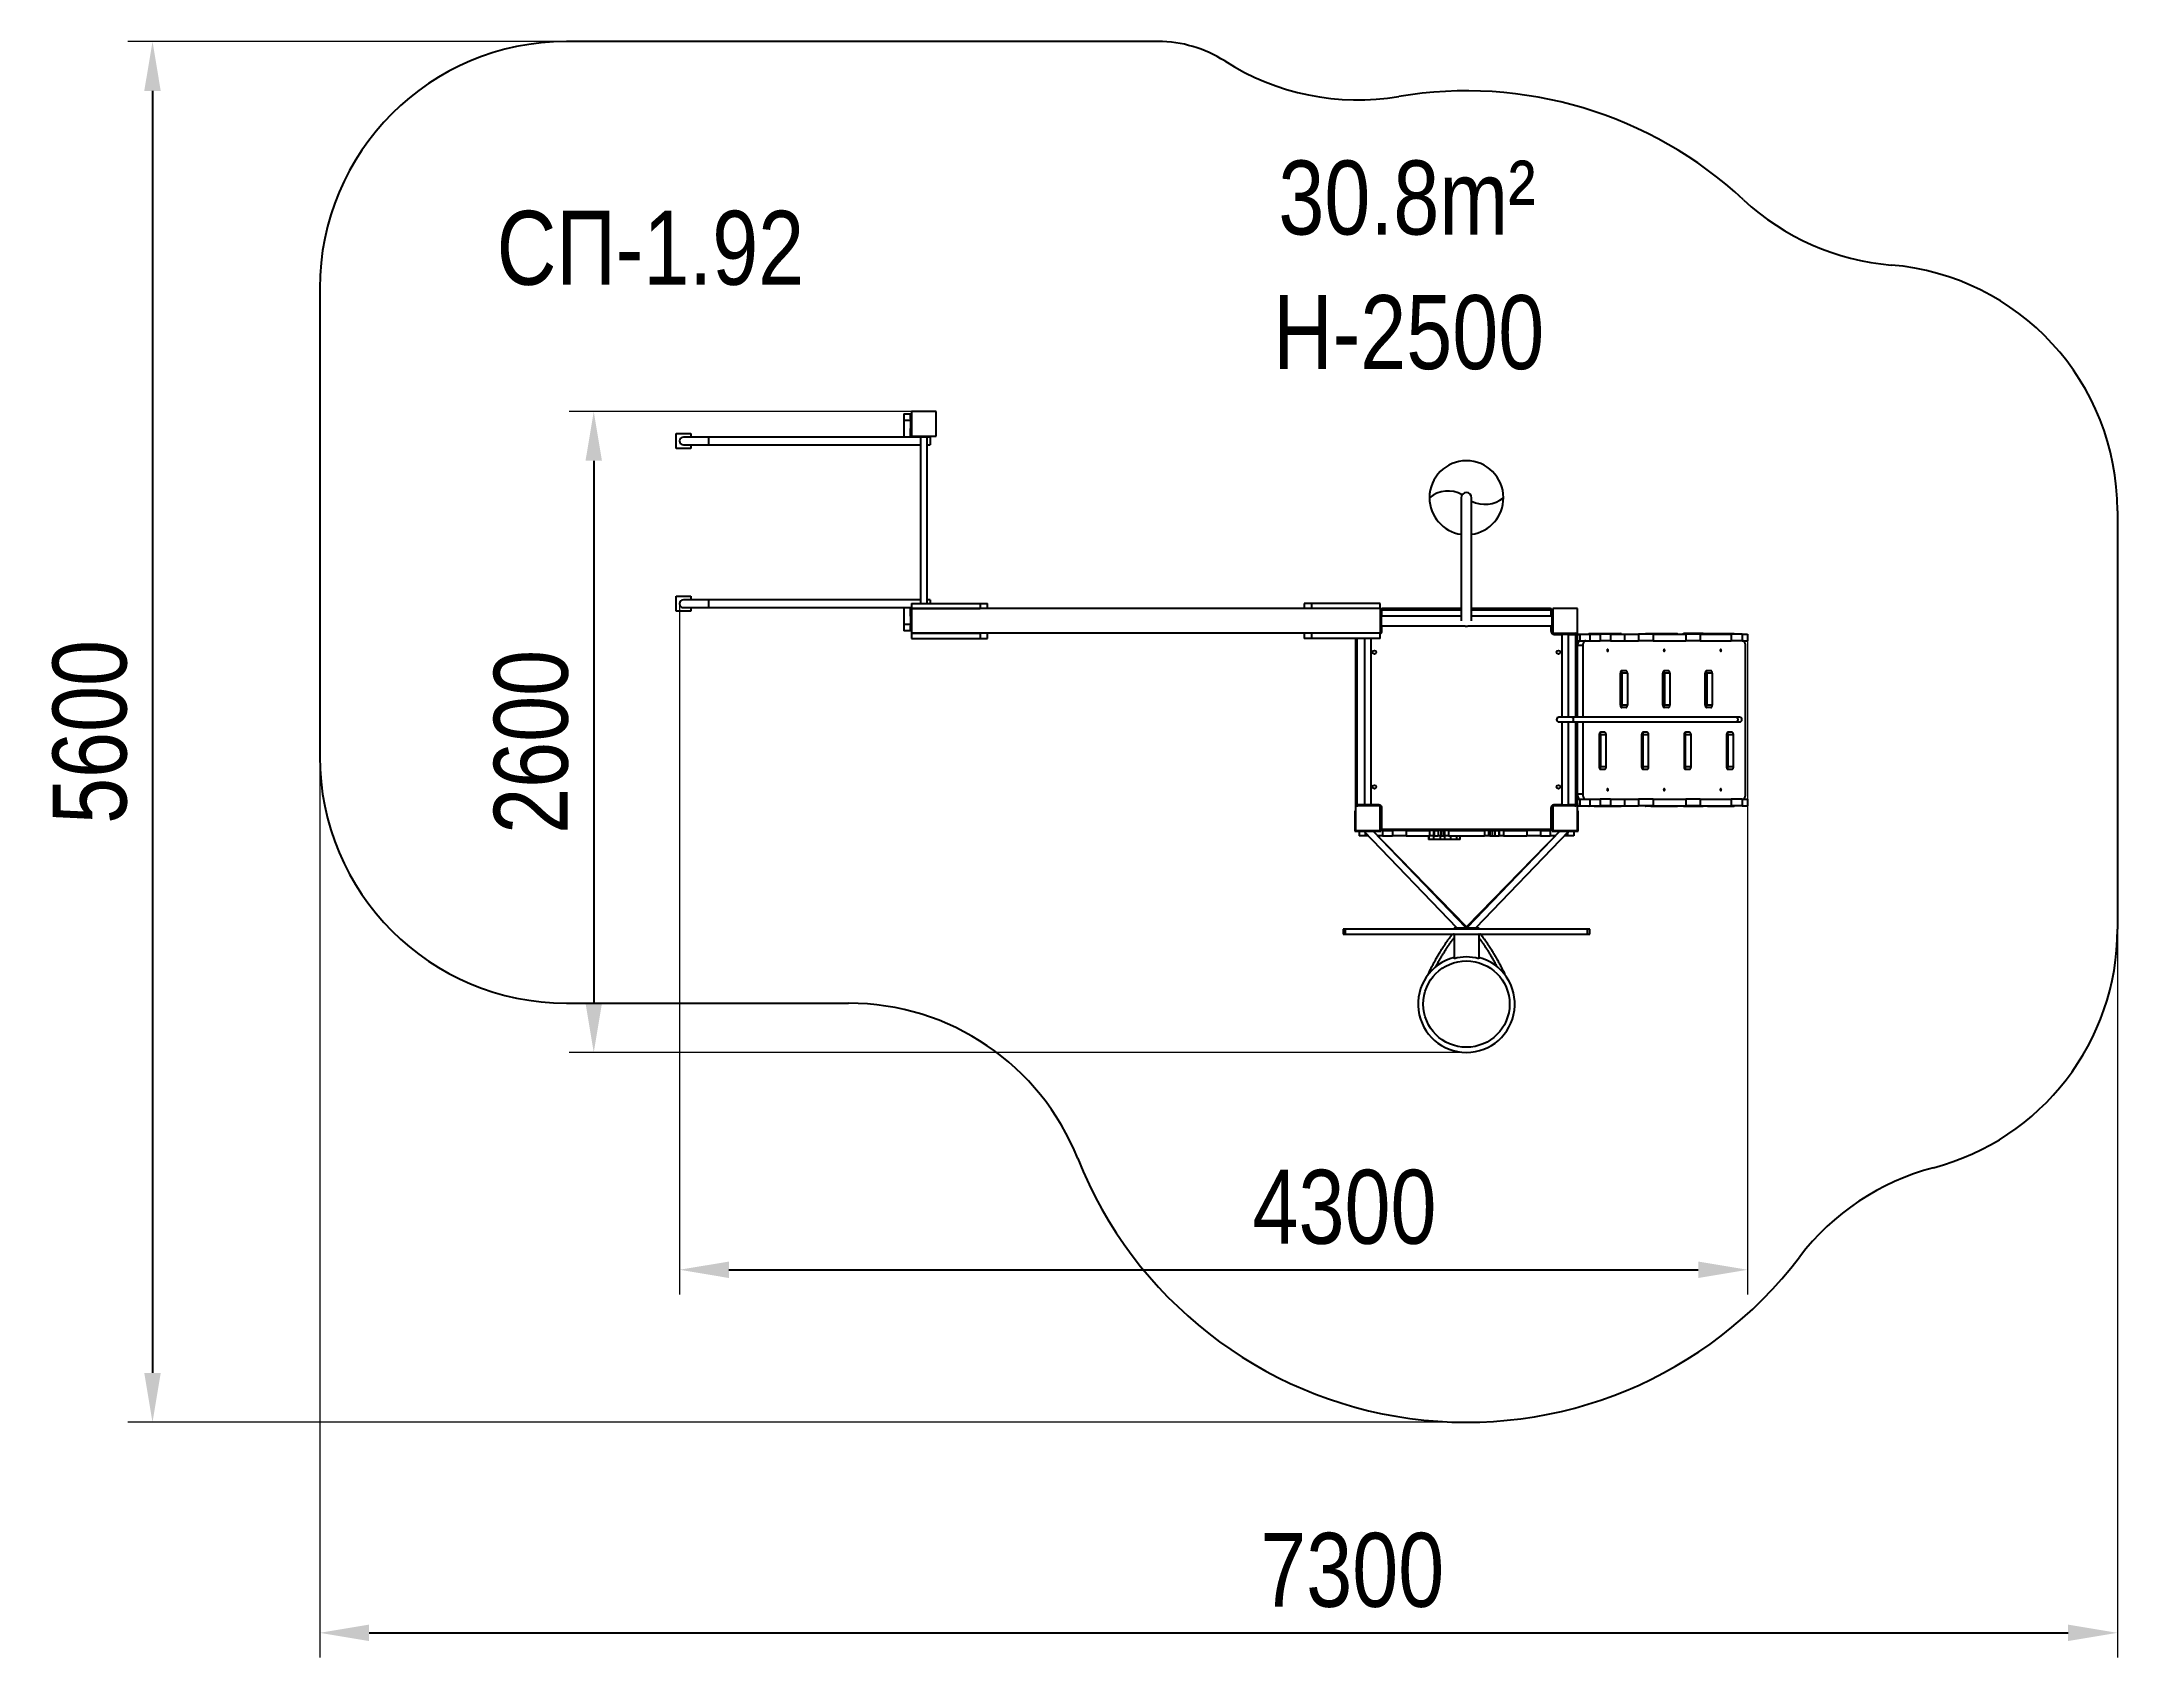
# Model space of a CAD drawing. Header units: millimetres. Extents: x -4307 to 4111, y -3867 to 2687.
import ezdxf

# ---------------------------------------------------------------- set-up
doc = ezdxf.new("R2010")
doc.units = ezdxf.units.MM
for name, color, linetype in [('DiKom', 7, 'Continuous'), ('DIKOM_АРТИКУЛ', 7, 'Continuous'), ('DIKOM_ОБЪЕКТ', 7, 'Continuous'), ('DIKOM_РАЗМЕР_ЗОНА', 7, 'Continuous'), ('DIKOM_РАЗМЕР_ОБЪЕКТА', 7, 'Continuous')]:
    doc.layers.add(name, color=color, linetype=linetype)
doc.styles.add('style1', font='arial.ttf', dxfattribs={"width": 0.8})
doc.dimstyles.new('1-50', dxfattribs={"dimtxt": 300, "dimasz": 200, "dimexe": 100, "dimexo": 0, "dimgap": 100, "dimtad": 1, "dimdec": 0, "dimtxsty": 'style1', "dimcen": 0, "dimclrd": 7, "dimclre": 7, "dimadec": 1, "dimazin": 2, "dimtfac": 1, "dimtdec": 0, "dimtmove": 0, "dimatfit": 3, "dimfxl": 0, "dimlwd": 25, "dimlwe": 18, "dimarcsym": 0})

# ---------------------------------------------------------------- blocks, each defined once
blk = doc.blocks.new('*D10')
at = {"layer": 'Defpoints', "color": 0, "transparency": 16777216}
for p in [(-1719.9, 406.6), (2611.1, 270.1), (2611.1, -2294.6)]:
    blk.add_point(p, dxfattribs=at)
at = {"layer": 'DIKOM_РАЗМЕР_ОБЪЕКТА', "color": 7, "lineweight": 18, "transparency": 16777216}
for p, q in [((-1719.9, 406.6), (-1719.9, -2394.6)), ((2611.1, 270.1), (2611.1, -2394.6))]:
    blk.add_line(p, q, dxfattribs=at)
at = {"layer": 'DIKOM_РАЗМЕР_ОБЪЕКТА', "color": 7, "lineweight": 25, "transparency": 16777216}
blk.add_line((-1519.9, -2294.6), (2411.1, -2294.6), dxfattribs=at)
at = {"layer": 'DIKOM_РАЗМЕР_ОБЪЕКТА', "color": 7, "transparency": 16777216}
for points in [[(-1519.9, -2261.3), (-1519.9, -2328), (-1719.9, -2294.6)], [(2411.1, -2261.3), (2411.1, -2328), (2611.1, -2294.6)]]:
    blk.add_solid(points, dxfattribs=at)
at = {"layer": 'DIKOM_РАЗМЕР_ОБЪЕКТА', "color": 0, "transparency": 16777216, "insert": (976.7, -2041.3), "char_height": 300, "attachment_point": 5, "style": 'style1'}
blk.add_mtext('4300', dxfattribs=at)
blk = doc.blocks.new('*D11')
at = {"layer": 'Defpoints', "color": 0, "transparency": 16777216}
for p in [(-728.9, 1186.6), (-2067.7, -1413.2), (1471.1, -1413.2)]:
    blk.add_point(p, dxfattribs=at)
at = {"layer": 'DIKOM_РАЗМЕР_ОБЪЕКТА', "color": 7, "lineweight": 18, "transparency": 16777216}
for p, q in [((-728.9, 1186.6), (-2167.7, 1186.6)), ((1471.1, -1413.2), (-2167.7, -1413.2))]:
    blk.add_line(p, q, dxfattribs=at)
at = {"layer": 'DIKOM_РАЗМЕР_ОБЪЕКТА', "color": 7, "lineweight": 25, "transparency": 16777216}
blk.add_line((-2067.7, 986.6), (-2067.7, -1213.2), dxfattribs=at)
at = {"layer": 'DIKOM_РАЗМЕР_ОБЪЕКТА', "color": 7, "transparency": 16777216}
for points in [[(-2101.1, 986.6), (-2034.4, 986.6), (-2067.7, 1186.6)], [(-2101.1, -1213.2), (-2034.4, -1213.2), (-2067.7, -1413.2)]]:
    blk.add_solid(points, dxfattribs=at)
at = {"layer": 'DIKOM_РАЗМЕР_ОБЪЕКТА', "color": 0, "transparency": 16777216, "insert": (-2320.9, -153.6), "char_height": 300, "attachment_point": 5, "rotation": 90, "style": 'style1'}
blk.add_mtext('2600', dxfattribs=at)
blk = doc.blocks.new('*D12')
at = {"layer": 'Defpoints', "color": 0, "transparency": 16777216}
for p in [(-3178.9, 286.6), (4111.1, 286.6), (4111.1, -3767)]:
    blk.add_point(p, dxfattribs=at)
at = {"layer": 'DIKOM_РАЗМЕР_ЗОНА', "color": 7, "lineweight": 18, "transparency": 16777216}
for p, q in [((-3178.9, 286.6), (-3178.9, -3867)), ((4111.1, 286.6), (4111.1, -3867))]:
    blk.add_line(p, q, dxfattribs=at)
at = {"layer": 'DIKOM_РАЗМЕР_ЗОНА', "color": 7, "lineweight": 25, "transparency": 16777216}
blk.add_line((-2978.9, -3767), (3911.1, -3767), dxfattribs=at)
at = {"layer": 'DIKOM_РАЗМЕР_ЗОНА', "color": 7, "transparency": 16777216}
for points in [[(-2978.9, -3733.7), (-2978.9, -3800.3), (-3178.9, -3767)], [(3911.1, -3733.7), (3911.1, -3800.3), (4111.1, -3767)]]:
    blk.add_solid(points, dxfattribs=at)
at = {"layer": 'DIKOM_РАЗМЕР_ЗОНА', "color": 0, "transparency": 16777216, "insert": (1008, -3513.7), "char_height": 300, "attachment_point": 5, "style": 'style1'}
blk.add_mtext('7300', dxfattribs=at)
blk = doc.blocks.new('*D13')
at = {"layer": 'Defpoints', "color": 0, "transparency": 16777216}
for p in [(-2178.9, 2686.6), (-3857, -2913.2), (1471.1, -2913.2)]:
    blk.add_point(p, dxfattribs=at)
at = {"layer": 'DIKOM_РАЗМЕР_ЗОНА', "color": 7, "lineweight": 18, "transparency": 16777216}
for p, q in [((-2178.9, 2686.6), (-3957, 2686.6)), ((1471.1, -2913.2), (-3957, -2913.2))]:
    blk.add_line(p, q, dxfattribs=at)
at = {"layer": 'DIKOM_РАЗМЕР_ЗОНА', "color": 7, "lineweight": 25, "transparency": 16777216}
blk.add_line((-3857, 2486.6), (-3857, -2713.2), dxfattribs=at)
at = {"layer": 'DIKOM_РАЗМЕР_ЗОНА', "color": 7, "transparency": 16777216}
for points in [[(-3890.4, 2486.6), (-3823.7, 2486.6), (-3857, 2686.6)], [(-3890.4, -2713.2), (-3823.7, -2713.2), (-3857, -2913.2)]]:
    blk.add_solid(points, dxfattribs=at)
at = {"layer": 'DIKOM_РАЗМЕР_ЗОНА', "color": 0, "transparency": 16777216, "insert": (-4110.2, -113.3), "char_height": 300, "attachment_point": 5, "rotation": 90, "style": 'style1'}
blk.add_mtext('5600', dxfattribs=at)

msp = doc.modelspace()

# ---------------------------------------------------------------- linework, layer by layer
at = {"layer": 'DiKom', "color": 3}
for p, q in [((221.1, 2686.6), (-2178.9, 2686.6)), ((-3178.9, 1686.6), (-3178.9, -213.4)), ((4111.1, 783.6), (4111.1, -913.4)), ((-2178.9, -1213.4), (-1034.1, -1213.4))]:
    msp.add_line(p, q, dxfattribs=at)
for centre, radius, start, end in [((-2178.9, 1686.6), 1000, 90, 180), ((221.1, 2186.6), 500, 57.35665, 90), ((1030.3, 3449.7), 1000, 237.35665, 279.577), ((1471.1, 836.6), 1650, 47.06632, 99.577), ((3276.2, 2776.8), 1000, 227.06632, 265.26625), ((3111.1, 783.6), 1000, 0, 85.26625), ((-2178.9, -213.4), 1000, 180, 270), ((3111.1, -913.4), 1000, 284.67795, 0), ((-1034.1, -2213.4), 1000, 21.6844, 90), ((1471.1, -1217.2), 1696, 201.6844, 322.77633), ((3617.9, -2848.1), 1000, 104.67795, 142.77633)]:
    msp.add_arc(centre, radius, start, end, dxfattribs=at)
at = {"layer": 'DIKOM_ОБЪЕКТ'}
for p, q in [((-678.9, 1186.6), (-778.9, 1186.6)), ((-778.9, 1186.6), (-778.9, 1086.6)), ((-678.9, 1086.6), (-678.9, 1186.6)), ((-1733.9, 1096.6), (-1673.9, 1096.6)), ((-1733.9, 1036.6), (-1733.9, 1096.6)), ((-1673.9, 1096.6), (-1673.9, 1082.6)), ((-809.9, 1176.6), (-809.9, 1150.6)), ((-809.9, 1176.6), (-782.9, 1176.6)), ((-809.9, 1150.6), (-809.9, 1082.6)), ((-809.9, 1150.6), (-782.9, 1150.6)), ((-782.9, 1156.6), (-782.9, 1176.6)), ((-778.9, 1156.6), (-782.9, 1156.6)), ((-782.9, 1156.6), (-782.9, 1116.6)), ((-782.9, 1082.6), (-782.9, 1116.6)), ((-778.9, 1116.6), (-782.9, 1116.6)), ((-1673.9, 1036.6), (-1733.9, 1036.6)), ((-1601.9, 1082.6), (-1703.9, 1082.6)), ((-1703.9, 1050.6), (-1601.9, 1050.6)), ((-1673.9, 1050.6), (-1673.9, 1036.6)), ((-748.9, 1082.6), (-1601.9, 1082.6)), ((-1601.9, 1082.6), (-1601.9, 1050.6)), ((-1601.9, 1050.6), (-742.4, 1050.6)), ((-778.9, 1086.6), (-678.9, 1086.6)), ((-748.9, 1082.6), (-748.9, 1086.6)), ((-708.9, 1082.6), (-748.9, 1082.6)), ((-742.4, 1082.6), (-742.4, 407.6)), ((-715.4, 407.6), (-715.4, 1082.6)), ((-715.4, 1050.6), (-703.9, 1050.6)), ((-708.9, 1082.6), (-708.9, 1086.6)), ((-703.9, 1082.6), (-708.9, 1082.6)), ((-703.9, 1082.6), (-703.9, 1050.6)), ((1450.1, 836.6), (1450.1, 336.6)), ((1492.1, 336.6), (1492.1, 836.6)), ((-1733.9, 436.6), (-1673.9, 436.6)), ((-1733.9, 376.6), (-1733.9, 436.6)), ((-1601.9, 422.6), (-1703.9, 422.6)), ((-1673.9, 436.6), (-1673.9, 422.6)), ((-742.4, 422.6), (-1601.9, 422.6)), ((-1601.9, 422.6), (-1601.9, 390.6)), ((-703.9, 422.6), (-715.4, 422.6)), ((-703.9, 422.6), (-703.9, 407.6)), ((-1673.9, 376.6), (-1733.9, 376.6)), ((-1703.9, 390.6), (-1601.9, 390.6)), ((-1673.9, 390.6), (-1673.9, 376.6)), ((-1601.9, 390.6), (-778.9, 390.6)), ((-809.9, 390.6), (-809.9, 322.6)), ((-782.9, 356.6), (-782.9, 390.6)), ((-778.9, 356.6), (-782.9, 356.6)), ((-782.9, 356.6), (-782.9, 316.6)), ((-778.9, 407.6), (-501.3, 407.6)), ((-778.9, 407.6), (-778.9, 386.6)), ((1121.1, 386.6), (-778.9, 386.6)), ((-778.9, 386.6), (-778.9, 286.6)), ((-778.9, 386.6), (-501.3, 386.6)), ((-501.3, 407.6), (-501.3, 386.6)), ((-501.3, 407.6), (-471.3, 407.6)), ((-471.3, 386.6), (-471.3, 407.6)), ((813.6, 407.6), (813.6, 386.6)), ((843.6, 407.6), (813.6, 407.6)), ((843.6, 386.6), (843.6, 407.6)), ((1121.1, 407.6), (843.6, 407.6)), ((1121.1, 386.6), (843.6, 386.6)), ((1121.1, 386.6), (1121.1, 407.6)), ((1121.1, 386.6), (1121.1, 286.6)), ((1127.1, 376.6), (1121.1, 376.6)), ((1125.1, 356.6), (1121.1, 356.6)), ((1450.1, 356.6), (1125.1, 356.6)), ((1125.1, 356.6), (1125.1, 316.6)), ((1127.1, 376.6), (1127.1, 356.6)), ((1450.1, 386.6), (1131.1, 386.6)), ((1131.1, 380.6), (1131.1, 386.6)), ((1450.1, 380.6), (1131.1, 380.6)), ((1811.1, 386.6), (1492.1, 386.6)), ((1811.1, 380.6), (1492.1, 380.6)), ((1817.1, 356.6), (1492.1, 356.6)), ((1811.1, 380.6), (1811.1, 386.6)), ((1815.1, 376.6), (1821.1, 376.6)), ((1815.1, 356.6), (1815.1, 376.6)), ((1817.1, 356.6), (1817.1, 316.6)), ((1817.1, 356.6), (1821.1, 356.6)), ((1821.1, 386.6), (1821.1, 286.6)), ((1921.1, 386.6), (1821.1, 386.6)), ((1921.1, 286.6), (1921.1, 386.6)), ((-809.9, 322.6), (-809.9, 296.6)), ((-796.4, 322.6), (-809.9, 322.6)), ((-796.4, 296.6), (-809.9, 296.6)), ((-782.9, 322.6), (-796.4, 322.6)), ((-782.9, 296.6), (-796.4, 296.6)), ((-782.9, 296.6), (-782.9, 316.6)), ((-778.9, 316.6), (-782.9, 316.6)), ((1121.1, 286.6), (-778.9, 286.6)), ((-778.9, 286.6), (-501.3, 286.6)), ((-778.9, 286.6), (-778.9, 265.6)), ((-778.9, 265.6), (-501.3, 265.6)), ((-501.3, 286.6), (-501.3, 265.6)), ((-501.3, 265.6), (-471.3, 265.6)), ((-471.3, 265.6), (-471.3, 286.6)), ((813.6, 286.6), (813.6, 265.6)), ((843.6, 265.6), (813.6, 265.6)), ((843.6, 265.6), (843.6, 286.6)), ((1121.1, 286.6), (843.6, 286.6)), ((1121.1, 265.6), (843.6, 265.6)), ((1021.1, 265.6), (1021.1, -403.4)), ((1027.1, 265.6), (1027.1, -403.4)), ((1057.6, 265.6), (1057.6, -409.4)), ((1084.6, -409.4), (1084.6, 265.6)), ((1125.1, 316.6), (1121.1, 316.6)), ((1127.1, 294.6), (1121.1, 294.6)), ((1121.1, 265.6), (1121.1, 286.6)), ((1125.1, 316.6), (1464.7, 316.6)), ((1127.1, 316.6), (1127.1, 294.6)), ((1477.6, 316.6), (1817.1, 316.6)), ((1815.1, 294.6), (1815.1, 316.6)), ((1815.1, 294.6), (1821.1, 294.6)), ((1817.1, 316.6), (1821.1, 316.6)), ((1821.1, 286.6), (1921.1, 286.6)), ((1829.1, 280.6), (1829.1, 286.6)), ((1857.6, 280.6), (1829.1, 280.6)), ((1851.1, 286.6), (1851.1, 282.6)), ((1851.1, 282.6), (1891.1, 282.6)), ((1857.6, 282.6), (1857.6, -53.9)), ((1884.6, -53.9), (1884.6, 282.6)), ((1911.1, 280.6), (1884.6, 280.6)), ((1891.1, 286.6), (1891.1, 282.6)), ((1911.1, 280.6), (1911.1, 286.6)), ((1915.1, 276.6), (1921.1, 276.6)), ((1915.1, -53.9), (1915.1, 276.6)), ((1921.1, 283.6), (1921.1, 286.6)), ((1921.1, 283.6), (1921.1, 276.6)), ((1921.1, 283.6), (1931.1, 283.6)), ((1921.1, -53.9), (1921.1, 276.6)), ((1921.1, 256.6), (1931.1, 256.6)), ((1931.1, 283.6), (1972.1, 283.6)), ((1931.1, 283.6), (1931.1, 256.6)), ((1931.1, 256.6), (1972.1, 256.6)), ((1990.9, 285.1), (1968.7, 285.1)), ((1972.1, 283.6), (1972.1, 256.6)), ((1972.1, 283.6), (2013.2, 283.6)), ((1972.1, 256.6), (2013.2, 256.6)), ((2096.4, 285.1), (1990.9, 285.1)), ((2013.2, 283.6), (2013.2, 256.6)), ((2055.7, 283.6), (2013.2, 283.6)), ((2055.7, 256.6), (2013.2, 256.6)), ((2055.7, 283.6), (2055.7, 256.6)), ((2055.7, 283.6), (2111.6, 283.6)), ((2055.7, 256.6), (2111.6, 256.6)), ((2111.6, 283.6), (2111.6, 256.6)), ((2111.6, 283.6), (2169.1, 283.6)), ((2111.6, 256.6), (2169.1, 256.6)), ((2169.1, 283.6), (2169.1, 256.6)), ((2228.9, 283.6), (2169.1, 283.6)), ((2228.9, 256.6), (2169.1, 256.6)), ((2220.3, 285.1), (2198.2, 285.1)), ((2325.8, 285.1), (2220.3, 285.1)), ((2228.9, 283.6), (2228.9, 256.6)), ((2228.9, 283.6), (2360.9, 283.6)), ((2228.9, 256.6), (2360.9, 256.6)), ((2351.3, 286.6), (2431.3, 286.6)), ((2351.3, 283.6), (2351.3, 286.6)), ((2360.9, 283.6), (2360.9, 256.6)), ((2418.5, 283.6), (2360.9, 283.6)), ((2418.5, 256.6), (2360.9, 256.6)), ((2418.5, 283.6), (2418.5, 256.6)), ((2418.5, 283.6), (2544.1, 283.6)), ((2418.5, 256.6), (2544.1, 256.6)), ((2449.7, 285.1), (2427.6, 285.1)), ((2431.3, 286.6), (2431.3, 285.1)), ((2555.2, 285.1), (2449.7, 285.1)), ((2544.1, 283.6), (2544.1, 256.6)), ((2588.7, 283.6), (2544.1, 283.6)), ((2588.7, 256.6), (2544.1, 256.6)), ((2588.7, 283.6), (2588.7, 256.6)), ((2588.7, 283.6), (2611.1, 283.6)), ((2588.7, 256.6), (2611.1, 256.6)), ((2611.1, 283.6), (2611.1, 256.6)), ((1943.2, 236.6), (1921.1, 236.6)), ((1943.2, 236.6), (1943.2, -53.9)), ((2602.9, -366.4), (2602.9, 236.6)), ((2095.2, -4.9), (2095.2, 125.1)), ((2101, 135.1), (2118.2, 135.1)), ((2123.9, 125.1), (2101.8, 125.1)), ((2101.8, 125.1), (2101.8, -4.9)), ((2123.9, 125.1), (2123.9, -4.9)), ((2267.3, -4.9), (2267.3, 125.1)), ((2273, 135.1), (2290.3, 135.1)), ((2296, 125.1), (2273.9, 125.1)), ((2273.9, 125.1), (2273.9, -4.9)), ((2296, 125.1), (2296, -4.9)), ((2439.4, -4.9), (2439.4, 125.1)), ((2445.1, 135.1), (2462.3, 135.1)), ((2468.1, 125.1), (2445.9, 125.1)), ((2445.9, 125.1), (2445.9, -4.9)), ((2468.1, 125.1), (2468.1, -4.9)), ((1896.1, -53.9), (1846.1, -53.9)), ((1846.1, -72.9), (1896.1, -72.9)), ((1857.6, -72.9), (1857.6, -409.4)), ((2564.6, -53.9), (1884.6, -53.9)), ((1884.6, -72.9), (2564.6, -72.9)), ((1884.6, -409.4), (1884.6, -72.9)), ((1915.1, -403.4), (1915.1, -72.9)), ((1921.1, -403.4), (1921.1, -72.9)), ((1943.2, -72.9), (1943.2, -366.4)), ((2118.2, -14.9), (2101, -14.9)), ((2123.9, -4.9), (2101.8, -4.9)), ((2290.3, -14.9), (2273, -14.9)), ((2296, -4.9), (2273.9, -4.9)), ((2462.3, -14.9), (2445.1, -14.9)), ((2468.1, -4.9), (2445.9, -4.9)), ((2578.6, -53.9), (2564.6, -53.9)), ((2564.6, -72.9), (2578.6, -72.9)), ((2578.6, -53.9), (2566.6, -53.9)), ((2566.6, -72.9), (2578.6, -72.9)), ((2009.2, -124.9), (2009.2, -254.9)), ((2032.1, -114.9), (2014.9, -114.9)), ((2037.9, -124.9), (2015.8, -124.9)), ((2015.8, -254.9), (2015.8, -124.9)), ((2037.9, -254.9), (2037.9, -124.9)), ((2181.3, -124.9), (2181.3, -254.9)), ((2204.2, -114.9), (2187, -114.9)), ((2210, -124.9), (2187.8, -124.9)), ((2187.8, -254.9), (2187.8, -124.9)), ((2210, -254.9), (2210, -124.9)), ((2353.4, -124.9), (2353.4, -254.9)), ((2376.3, -114.9), (2359.1, -114.9)), ((2382, -124.9), (2359.9, -124.9)), ((2359.9, -254.9), (2359.9, -124.9)), ((2382, -254.9), (2382, -124.9)), ((2525.4, -124.9), (2525.4, -254.9)), ((2548.4, -114.9), (2531.2, -114.9)), ((2554.1, -124.9), (2532, -124.9)), ((2532, -254.9), (2532, -124.9)), ((2554.1, -254.9), (2554.1, -124.9)), ((2014.9, -264.9), (2032.1, -264.9)), ((2037.9, -254.9), (2015.8, -254.9)), ((2187, -264.9), (2204.2, -264.9)), ((2210, -254.9), (2187.8, -254.9)), ((2359.1, -264.9), (2376.3, -264.9)), ((2382, -254.9), (2359.9, -254.9)), ((2531.2, -264.9), (2548.4, -264.9)), ((2554.1, -254.9), (2532, -254.9)), ((1027.1, -403.4), (1021.1, -403.4)), ((1021.1, -403.4), (1021.1, -413.4)), ((1121.1, -413.4), (1021.1, -413.4)), ((1021.1, -413.4), (1021.1, -513.4)), ((1031.1, -407.4), (1031.1, -413.4)), ((1031.1, -407.4), (1057.6, -407.4)), ((1051.1, -413.4), (1051.1, -409.4)), ((1091.1, -409.4), (1051.1, -409.4)), ((1084.6, -407.4), (1113.1, -407.4)), ((1091.1, -413.4), (1091.1, -409.4)), ((1113.1, -407.4), (1113.1, -413.4)), ((1121.1, -513.4), (1121.1, -413.4)), ((1921.1, -413.4), (1821.1, -413.4)), ((1821.1, -413.4), (1821.1, -513.4)), ((1829.1, -407.4), (1829.1, -413.4)), ((1829.1, -407.4), (1857.6, -407.4)), ((1851.1, -409.4), (1851.1, -413.4)), ((1851.1, -409.4), (1891.1, -409.4)), ((1884.6, -407.4), (1911.1, -407.4)), ((1891.1, -409.4), (1891.1, -413.4)), ((1911.1, -407.4), (1911.1, -413.4)), ((1915.1, -403.4), (1921.1, -403.4)), ((1943.2, -366.4), (1921.1, -366.4)), ((1921.1, -386.4), (1931.1, -386.4)), ((1921.1, -403.4), (1921.1, -413.4)), ((1921.1, -413.4), (1931.1, -413.4)), ((1921.1, -513.4), (1921.1, -413.4)), ((1931.1, -386.4), (1931.1, -413.4)), ((1931.1, -386.4), (1972.1, -386.4)), ((1931.1, -413.4), (1972.1, -413.4)), ((1990.9, -414.9), (1968.7, -414.9)), ((1972.1, -386.4), (1972.1, -413.4)), ((1972.1, -386.4), (2013.2, -386.4)), ((1972.1, -413.4), (2013.2, -413.4)), ((1990.9, -414.9), (2096.4, -414.9)), ((2013.2, -386.4), (2013.2, -413.4)), ((2055.7, -386.4), (2013.2, -386.4)), ((2055.7, -413.4), (2013.2, -413.4)), ((2055.7, -386.4), (2055.7, -413.4)), ((2055.7, -386.4), (2111.6, -386.4)), ((2055.7, -413.4), (2111.6, -413.4)), ((2111.6, -386.4), (2111.6, -413.4)), ((2111.6, -386.4), (2169.1, -386.4)), ((2111.6, -413.4), (2169.1, -413.4)), ((2169.1, -386.4), (2169.1, -413.4)), ((2228.9, -386.4), (2169.1, -386.4)), ((2228.9, -413.4), (2169.1, -413.4)), ((2220.3, -414.9), (2198.2, -414.9)), ((2220.3, -414.9), (2325.8, -414.9)), ((2228.9, -386.4), (2228.9, -413.4)), ((2228.9, -386.4), (2360.9, -386.4)), ((2228.9, -413.4), (2360.9, -413.4)), ((2351.3, -416.4), (2351.3, -413.4)), ((2431.3, -416.4), (2351.3, -416.4)), ((2360.9, -386.4), (2360.9, -413.4)), ((2418.5, -386.4), (2360.9, -386.4)), ((2418.5, -413.4), (2360.9, -413.4)), ((2418.5, -386.4), (2418.5, -413.4)), ((2418.5, -386.4), (2544.1, -386.4)), ((2418.5, -413.4), (2544.1, -413.4)), ((2449.7, -414.9), (2427.6, -414.9)), ((2431.3, -414.9), (2431.3, -416.4)), ((2449.7, -414.9), (2555.2, -414.9)), ((2544.1, -386.4), (2544.1, -413.4)), ((2588.7, -386.4), (2544.1, -386.4)), ((2588.7, -413.4), (2544.1, -413.4)), ((2588.7, -386.4), (2588.7, -413.4)), ((2588.7, -386.4), (2611.1, -386.4)), ((2588.7, -413.4), (2611.1, -413.4)), ((2611.1, -386.4), (2611.1, -413.4)), ((1021.1, -433.1), (1018.1, -433.1)), ((1018.1, -433.1), (1018.1, -438.1)), ((1018.1, -438.1), (1018.1, -516)), ((1021.1, -438.1), (1018.1, -438.1)), ((1127.1, -421.4), (1121.1, -421.4)), ((1124.1, -433.4), (1121.1, -433.4)), ((1124.1, -438.4), (1121.1, -438.4)), ((1124.1, -438.4), (1124.1, -433.4)), ((1124.1, -516.4), (1124.1, -438.4)), ((1127.1, -503.4), (1124.1, -503.4)), ((1127.1, -421.4), (1127.1, -503.4)), ((1815.1, -503.4), (1815.1, -421.4)), ((1815.1, -421.4), (1821.1, -421.4)), ((1815.1, -503.4), (1818.1, -503.4)), ((1821.1, -433.1), (1818.1, -433.1)), ((1818.1, -433.1), (1818.1, -438.1)), ((1818.1, -438.1), (1818.1, -516)), ((1821.1, -438.1), (1818.1, -438.1)), ((1924.1, -433.4), (1921.1, -433.4)), ((1924.1, -438.4), (1921.1, -438.4)), ((1924.1, -438.4), (1924.1, -433.4)), ((1924.1, -516.4), (1924.1, -438.4)), ((1018.1, -516), (1124.1, -516.4)), ((1021.1, -513.4), (1121.1, -513.4)), ((1036.1, -516.1), (1036.1, -534.4)), ((1061.1, -534.4), (1036.1, -534.4)), ((1055.2, -516.2), (1061.5, -522.6)), ((1055.3, -516.2), (1432.5, -908.2)), ((1061.1, -522.2), (1061.1, -534.4)), ((1072.8, -534.4), (1061.1, -534.4)), ((1469.8, -908.2), (1092.8, -516.3)), ((1471.1, -904.3), (1092.9, -516.3)), ((1131.1, -534.4), (1110.5, -534.4)), ((1131.1, -513.4), (1124.1, -513.4)), ((1131.1, -507.4), (1811.1, -507.4)), ((1131.1, -507.4), (1131.1, -513.4)), ((1131.1, -513.4), (1131.1, -534.4)), ((1131.1, -513.4), (1171.1, -513.4)), ((1131.1, -534.4), (1171.1, -534.4)), ((1171.1, -513.4), (1171.1, -534.4)), ((1226.4, -513.4), (1171.1, -513.4)), ((1226.4, -534.4), (1171.1, -534.4)), ((1226.4, -513.4), (1226.4, -534.4)), ((1226.4, -513.4), (1321.1, -513.4)), ((1226.4, -534.4), (1321.1, -534.4)), ((1317.8, -534.4), (1317.8, -549.4)), ((1320.5, -549.4), (1317.8, -549.4)), ((1320.5, -549.4), (1320.5, -534.4)), ((1338.4, -549.4), (1320.5, -549.4)), ((1321.1, -513.4), (1321.1, -534.4)), ((1337.8, -513.4), (1321.1, -513.4)), ((1337.8, -534.4), (1321.1, -534.4)), ((1337.8, -513.4), (1337.8, -534.4)), ((1340.5, -513.4), (1337.8, -513.4)), ((1340.5, -534.4), (1337.8, -534.4)), ((1338.4, -549.4), (1338.4, -534.4)), ((1366.1, -549.4), (1338.4, -549.4)), ((1340.5, -513.4), (1340.5, -534.4)), ((1340.5, -513.4), (1355.9, -513.4)), ((1340.5, -534.4), (1355.9, -534.4)), ((1355.9, -513.4), (1355.9, -534.4)), ((1367, -513.4), (1355.9, -513.4)), ((1367, -534.4), (1355.9, -534.4)), ((1366.1, -549.4), (1366.1, -534.4)), ((1384, -549.4), (1366.1, -549.4)), ((1367, -513.4), (1367, -534.4)), ((1367, -513.4), (1376.8, -513.4)), ((1367, -534.4), (1376.8, -534.4)), ((1376.8, -513.4), (1376.8, -534.4)), ((1376.8, -513.4), (1382.1, -513.4)), ((1376.8, -534.4), (1382.1, -534.4)), ((1382.1, -513.4), (1382.1, -534.4)), ((1398.4, -513.4), (1382.1, -513.4)), ((1398.4, -534.4), (1382.1, -534.4)), ((1384, -549.4), (1384, -534.4)), ((1408.5, -549.4), (1384, -549.4)), ((1398.4, -513.4), (1398.4, -534.4)), ((1398.4, -513.4), (1543.9, -513.4)), ((1398.4, -534.4), (1543.9, -534.4)), ((1408.5, -549.4), (1408.5, -534.4)), ((1432.3, -549.4), (1408.5, -549.4)), ((1432.3, -549.4), (1432.3, -534.4)), ((1445.4, -549.4), (1432.3, -549.4)), ((1445.4, -549.4), (1445.4, -534.4)), ((1849.5, -516.1), (1471.1, -904.3)), ((1849.7, -516.1), (1472.5, -908.2)), ((1509.8, -908.2), (1886.9, -516.3)), ((1543.9, -513.4), (1543.9, -534.4)), ((1560.2, -513.4), (1543.9, -513.4)), ((1560.2, -534.4), (1543.9, -534.4)), ((1560.2, -513.4), (1560.2, -534.4)), ((1565.5, -513.4), (1560.2, -513.4)), ((1565.5, -534.4), (1560.2, -534.4)), ((1565.5, -513.4), (1565.5, -534.4)), ((1565.5, -513.4), (1575.3, -513.4)), ((1565.5, -534.4), (1575.3, -534.4)), ((1575.3, -513.4), (1575.3, -534.4)), ((1575.3, -513.4), (1586.4, -513.4)), ((1575.3, -534.4), (1586.4, -534.4)), ((1586.4, -513.4), (1586.4, -534.4)), ((1586.4, -513.4), (1601.8, -513.4)), ((1586.4, -534.4), (1601.8, -534.4)), ((1601.8, -513.4), (1601.8, -534.4)), ((1601.8, -513.4), (1604.5, -513.4)), ((1601.8, -534.4), (1604.5, -534.4)), ((1604.5, -513.4), (1604.5, -534.4)), ((1621.2, -513.4), (1604.5, -513.4)), ((1621.2, -534.4), (1604.5, -534.4)), ((1621.2, -513.4), (1621.2, -534.4)), ((1621.2, -513.4), (1715.9, -513.4)), ((1621.2, -534.4), (1715.9, -534.4)), ((1715.9, -513.4), (1715.9, -534.4)), ((1771.1, -513.4), (1715.9, -513.4)), ((1771.1, -534.4), (1715.9, -534.4)), ((1771.1, -513.4), (1771.1, -534.4)), ((1771.1, -513.4), (1811.1, -513.4)), ((1771.1, -534.4), (1811.1, -534.4)), ((1811.1, -513.4), (1811.1, -507.4)), ((1811.1, -513.4), (1811.1, -534.4)), ((1818.1, -513.4), (1811.1, -513.4)), ((1831.7, -534.4), (1811.1, -534.4)), ((1818.1, -516), (1924.1, -516.4)), ((1821.1, -513.4), (1921.1, -513.4)), ((1881.1, -534.4), (1869.5, -534.4)), ((1880.8, -522.6), (1887, -516.3)), ((1881.1, -522.2), (1881.1, -534.4)), ((1906.1, -534.4), (1881.1, -534.4)), ((1906.1, -516.3), (1906.1, -534.4)), ((971.1, -913.2), (971.1, -933.2)), ((980.1, -913.2), (971.1, -913.2)), ((980.1, -933.2), (980.1, -913.2)), ((1962.2, -913.2), (980.1, -913.2)), ((1421.1, -908.2), (1521.1, -908.2)), ((1421.1, -908.2), (1421.1, -913.2)), ((1471.1, -904.3), (1471.1, -908.2)), ((1521.1, -908.2), (1521.1, -913.2)), ((1962.2, -933.2), (1962.2, -913.2)), ((1971.1, -913.2), (1962.2, -913.2)), ((1971.1, -933.2), (1971.1, -913.2)), ((971.1, -933.2), (980.1, -933.2)), ((980.1, -933.2), (1962.2, -933.2)), ((1421.1, -933.2), (1421.1, -1033.2)), ((1521.1, -933.2), (1521.1, -1033.2)), ((1962.2, -933.2), (1971.1, -933.2)), ((1421.2, -1033.2), (1421.1, -1033.2)), ((1521.1, -1033.2), (1521.1, -1033.2))]:
    msp.add_line(p, q, dxfattribs=at)
at = {"layer": 'DIKOM_ОБЪЕКТ', "flags": 128}
for points in [[(1932.6, 256.6), (1931, 256.4), (1929.4, 255.8), (1927.8, 254.8), (1926.4, 253.5), (1925.1, 251.7), (1923.9, 249.7), (1922.9, 247.4), (1922.2, 244.9), (1921.6, 242.3), (1921.2, 239.5), (1921.1, 237.9)], [(1954.7, 256.6), (1953.1, 256.4), (1951.5, 255.8), (1949.9, 254.8), (1948.5, 253.5), (1947.2, 251.7), (1946, 249.7), (1945.1, 247.4), (1944.3, 244.9), (1943.7, 242.3), (1943.4, 239.5), (1943.2, 236.6)], [(2602.9, 236.6), (2602.7, 239.5), (2602.4, 242.3), (2601.8, 244.9), (2601, 247.4), (2600.1, 249.7), (2598.9, 251.7), (2597.6, 253.5), (2596.2, 254.8), (2594.6, 255.8), (2593, 256.4), (2591.4, 256.6)], [(2043.6, 221.6), (2042.9, 221.5), (2042.3, 220.9), (2041.8, 220.1), (2041.5, 219.1), (2041.3, 217.9), (2041.4, 216.7), (2041.6, 215.6), (2042.1, 214.7), (2042.6, 214), (2043.3, 213.7), (2044, 213.7), (2044.6, 214), (2045.2, 214.7), (2045.6, 215.6), (2045.9, 216.7), (2045.9, 217.9), (2045.8, 219.1), (2045.4, 220.1), (2044.9, 220.9), (2044.3, 221.5), (2043.6, 221.6)], [(2273, 221.6), (2272.4, 221.5), (2271.8, 220.9), (2271.3, 220.1), (2270.9, 219.1), (2270.8, 217.9), (2270.8, 216.7), (2271.1, 215.6), (2271.5, 214.7), (2272.1, 214), (2272.7, 213.7), (2273.4, 213.7), (2274, 214), (2274.6, 214.7), (2275, 215.6), (2275.3, 216.7), (2275.3, 217.9), (2275.2, 219.1), (2274.8, 220.1), (2274.3, 220.9), (2273.7, 221.5), (2273, 221.6)], [(2502.5, 221.6), (2501.8, 221.5), (2501.2, 220.9), (2500.7, 220.1), (2500.3, 219.1), (2500.2, 217.9), (2500.2, 216.7), (2500.5, 215.6), (2500.9, 214.7), (2501.5, 214), (2502.1, 213.7), (2502.8, 213.7), (2503.5, 214), (2504, 214.7), (2504.5, 215.6), (2504.7, 216.7), (2504.8, 217.9), (2504.6, 219.1), (2504.3, 220.1), (2503.8, 220.9), (2503.2, 221.5), (2502.5, 221.6)], [(2101, 135.1), (2099.9, 134.9), (2098.8, 134.4), (2097.8, 133.4), (2096.9, 132.2), (2096.2, 130.7), (2095.7, 129), (2095.4, 127.1), (2095.2, 125.1)], [(2123.9, 125.1), (2123.8, 127.1), (2123.5, 129), (2123, 130.7), (2122.2, 132.2), (2121.4, 133.4), (2120.4, 134.4), (2119.3, 134.9), (2118.2, 135.1)], [(2273, 135.1), (2271.9, 134.9), (2270.9, 134.4), (2269.9, 133.4), (2269, 132.2), (2268.3, 130.7), (2267.8, 129), (2267.4, 127.1), (2267.3, 125.1)], [(2296, 125.1), (2295.9, 127.1), (2295.6, 129), (2295, 130.7), (2294.3, 132.2), (2293.4, 133.4), (2292.5, 134.4), (2291.4, 134.9), (2290.3, 135.1)], [(2445.1, 135.1), (2444, 134.9), (2442.9, 134.4), (2441.9, 133.4), (2441.1, 132.2), (2440.4, 130.7), (2439.8, 129), (2439.5, 127.1), (2439.4, 125.1)], [(2468.1, 125.1), (2468, 127.1), (2467.6, 129), (2467.1, 130.7), (2466.4, 132.2), (2465.5, 133.4), (2464.5, 134.4), (2463.4, 134.9), (2462.3, 135.1)], [(2095.2, -4.9), (2095.4, -6.8), (2095.7, -8.7), (2096.2, -10.4), (2096.9, -11.9), (2097.8, -13.2), (2098.8, -14.1), (2099.9, -14.7), (2101, -14.9)], [(2118.2, -14.9), (2119.3, -14.7), (2120.4, -14.1), (2121.4, -13.2), (2122.2, -11.9), (2123, -10.4), (2123.5, -8.7), (2123.8, -6.8), (2123.9, -4.9)], [(2267.3, -4.9), (2267.4, -6.8), (2267.8, -8.7), (2268.3, -10.4), (2269, -11.9), (2269.9, -13.2), (2270.9, -14.1), (2271.9, -14.7), (2273, -14.9)], [(2290.3, -14.9), (2291.4, -14.7), (2292.5, -14.1), (2293.4, -13.2), (2294.3, -11.9), (2295, -10.4), (2295.6, -8.7), (2295.9, -6.8), (2296, -4.9)], [(2439.4, -4.9), (2439.5, -6.8), (2439.8, -8.7), (2440.4, -10.4), (2441.1, -11.9), (2441.9, -13.2), (2442.9, -14.1), (2444, -14.7), (2445.1, -14.9)], [(2462.3, -14.9), (2463.4, -14.7), (2464.5, -14.1), (2465.5, -13.2), (2466.4, -11.9), (2467.1, -10.4), (2467.6, -8.7), (2468, -6.8), (2468.1, -4.9)], [(2564.6, -53.9), (2565.9, -54), (2567.2, -54.6), (2568.4, -55.5), (2569.4, -56.6), (2570.3, -58.1), (2570.9, -59.7), (2571.3, -61.5), (2571.4, -63.4), (2571.3, -65.2), (2570.9, -67), (2570.3, -68.6), (2569.4, -70.1), (2568.4, -71.3), (2567.2, -72.1), (2565.9, -72.7), (2564.6, -72.9), (2564.6, -72.9)], [(2014.9, -114.9), (2013.8, -115.1), (2012.7, -115.6), (2011.8, -116.6), (2010.9, -117.8), (2010.2, -119.3), (2009.6, -121), (2009.3, -122.9), (2009.2, -124.9)], [(2037.9, -124.9), (2037.8, -122.9), (2037.4, -121), (2036.9, -119.3), (2036.2, -117.8), (2035.3, -116.6), (2034.3, -115.6), (2033.3, -115.1), (2032.1, -114.9)], [(2187, -114.9), (2185.9, -115.1), (2184.8, -115.6), (2183.8, -116.6), (2183, -117.8), (2182.2, -119.3), (2181.7, -121), (2181.4, -122.9), (2181.3, -124.9)], [(2210, -124.9), (2209.8, -122.9), (2209.5, -121), (2209, -119.3), (2208.3, -117.8), (2207.4, -116.6), (2206.4, -115.6), (2205.3, -115.1), (2204.2, -114.9)], [(2359.1, -114.9), (2358, -115.1), (2356.9, -115.6), (2355.9, -116.6), (2355, -117.8), (2354.3, -119.3), (2353.8, -121), (2353.5, -122.9), (2353.4, -124.9)], [(2382, -124.9), (2381.9, -122.9), (2381.6, -121), (2381.1, -119.3), (2380.3, -117.8), (2379.5, -116.6), (2378.5, -115.6), (2377.4, -115.1), (2376.3, -114.9)], [(2531.2, -114.9), (2530, -115.1), (2529, -115.6), (2528, -116.6), (2527.1, -117.8), (2526.4, -119.3), (2525.9, -121), (2525.5, -122.9), (2525.4, -124.9)], [(2554.1, -124.9), (2554, -122.9), (2553.7, -121), (2553.1, -119.3), (2552.4, -117.8), (2551.6, -116.6), (2550.6, -115.6), (2549.5, -115.1), (2548.4, -114.9)], [(2009.2, -254.9), (2009.3, -256.8), (2009.6, -258.7), (2010.2, -260.4), (2010.9, -261.9), (2011.8, -263.2), (2012.7, -264.1), (2013.8, -264.7), (2014.9, -264.9)], [(2032.1, -264.9), (2033.3, -264.7), (2034.3, -264.1), (2035.3, -263.2), (2036.2, -261.9), (2036.9, -260.4), (2037.4, -258.7), (2037.8, -256.8), (2037.9, -254.9)], [(2181.3, -254.9), (2181.4, -256.8), (2181.7, -258.7), (2182.2, -260.4), (2183, -261.9), (2183.8, -263.2), (2184.8, -264.1), (2185.9, -264.7), (2187, -264.9)], [(2204.2, -264.9), (2205.3, -264.7), (2206.4, -264.1), (2207.4, -263.2), (2208.3, -261.9), (2209, -260.4), (2209.5, -258.7), (2209.8, -256.8), (2210, -254.9)], [(2353.4, -254.9), (2353.5, -256.8), (2353.8, -258.7), (2354.3, -260.4), (2355, -261.9), (2355.9, -263.2), (2356.9, -264.1), (2358, -264.7), (2359.1, -264.9)], [(2376.3, -264.9), (2377.4, -264.7), (2378.5, -264.1), (2379.5, -263.2), (2380.3, -261.9), (2381.1, -260.4), (2381.6, -258.7), (2381.9, -256.8), (2382, -254.9)], [(2525.4, -254.9), (2525.5, -256.8), (2525.9, -258.7), (2526.4, -260.4), (2527.1, -261.9), (2528, -263.2), (2529, -264.1), (2530, -264.7), (2531.2, -264.9)], [(2548.4, -264.9), (2549.5, -264.7), (2550.6, -264.1), (2551.6, -263.2), (2552.4, -261.9), (2553.1, -260.4), (2553.7, -258.7), (2554, -256.8), (2554.1, -254.9)], [(1921.1, -367.6), (1921.2, -369.2), (1921.6, -372), (1922.2, -374.7), (1922.9, -377.2), (1923.9, -379.5), (1925.1, -381.5), (1926.4, -383.2), (1927.8, -384.6), (1929.4, -385.6), (1931, -386.2), (1932.6, -386.4)], [(1943.2, -366.4), (1943.4, -369.2), (1943.7, -372), (1944.3, -374.7), (1945.1, -377.2), (1946, -379.5), (1947.2, -381.5), (1948.5, -383.2), (1949.9, -384.6), (1951.5, -385.6), (1953.1, -386.2), (1954.7, -386.4)], [(2043.6, -343.4), (2042.9, -343.5), (2042.3, -344.1), (2041.8, -344.9), (2041.5, -345.9), (2041.3, -347.1), (2041.4, -348.3), (2041.6, -349.4), (2042.1, -350.3), (2042.6, -351), (2043.3, -351.3), (2044, -351.3), (2044.6, -351), (2045.2, -350.3), (2045.6, -349.4), (2045.9, -348.3), (2045.9, -347.1), (2045.8, -345.9), (2045.4, -344.9), (2044.9, -344.1), (2044.3, -343.5), (2043.6, -343.4)], [(2273, -343.4), (2272.4, -343.5), (2271.8, -344.1), (2271.3, -344.9), (2270.9, -345.9), (2270.8, -347.1), (2270.8, -348.3), (2271.1, -349.4), (2271.5, -350.3), (2272.1, -351), (2272.7, -351.3), (2273.4, -351.3), (2274, -351), (2274.6, -350.3), (2275, -349.4), (2275.3, -348.3), (2275.3, -347.1), (2275.2, -345.9), (2274.8, -344.9), (2274.3, -344.1), (2273.7, -343.5), (2273, -343.4)], [(2502.5, -343.4), (2501.8, -343.5), (2501.2, -344.1), (2500.7, -344.9), (2500.3, -345.9), (2500.2, -347.1), (2500.2, -348.3), (2500.5, -349.4), (2500.9, -350.3), (2501.5, -351), (2502.1, -351.3), (2502.8, -351.3), (2503.5, -351), (2504, -350.3), (2504.5, -349.4), (2504.7, -348.3), (2504.8, -347.1), (2504.6, -345.9), (2504.3, -344.9), (2503.8, -344.1), (2503.2, -343.5), (2502.5, -343.4)], [(2591.4, -386.4), (2593, -386.2), (2594.6, -385.6), (2596.2, -384.6), (2597.6, -383.2), (2598.9, -381.5), (2600.1, -379.5), (2601, -377.2), (2601.8, -374.7), (2602.4, -372), (2602.7, -369.2), (2602.9, -366.4)], [(1421.1, -934.1), (1420, -933.5), (1419.1, -933.2)], [(1523.2, -933.2), (1522.3, -933.5), (1521.1, -934.1)]]:
    msp.add_lwpolyline(points, dxfattribs=at)
at = {"layer": 'DIKOM_ОБЪЕКТ'}
for centre, radius in [((1098.1, 209.6), 7.5), ((1844.1, 209.6), 7.5), ((1098.1, -336.4), 7.5), ((1844.1, -336.4), 7.5), ((1471.1, -1217.2), 175)]:
    msp.add_circle(centre, radius, dxfattribs=at)
for centre, radius, start, end in [((-1703.9, 1066.6), 16, 90, 270), ((1471.1, 836.6), 150, 0, 180), ((1396.1, 746.4), 117.3, 60.53739, 129.73056), ((1471.1, 836.6), 21, 0, 180), ((1471.1, 836.6), 21, 90, 180), ((1471.1, 836.6), 21, 0, 90), ((1471.1, 836.6), 150, 180, 261.95215), ((1471.1, 836.6), 150, 278.04785, 0), ((1546.1, 926.9), 117.3, 242.59946, 309.73056), ((-1703.9, 406.6), 16, 90, 270), ((1131.1, 376.6), 10, 90, 180), ((1811.1, 376.6), 10, 0, 90), ((1471.1, 336.6), 21, 252.24721, 270), ((1471.1, 336.6), 21, 270, 287.75279), ((1911.1, 276.6), 10, 0, 90), ((1969, 281.5), 3.66, 94.48444, 144.07857), ((1991.1, 281.5), 3.66, 94.48404, 144.07898), ((2096.1, 281.5), 3.66, 35.92183, 85.51516), ((2198.4, 281.5), 3.66, 94.48404, 144.07898), ((2220.6, 281.5), 3.66, 94.47917, 144.08493), ((2325.5, 281.5), 3.66, 35.92102, 85.51596), ((2427.9, 281.5), 3.66, 94.48484, 144.07817), ((2450, 281.5), 3.66, 94.47847, 144.08454), ((2555, 281.5), 3.66, 35.92654, 85.51153), ((2090, 126), 11.8, 356.00286, 43.90005), ((2262.1, 126), 11.8, 356.00332, 43.90026), ((2434.1, 126), 11.8, 356.00332, 43.90026), ((1846.1, -63.4), 9.5, 90, 270), ((1896.1, -63.4), 9.5, 270, 90), ((2090, -5.7), 11.8, 316.0998, 3.99729), ((2262.1, -5.7), 11.8, 316.09958, 3.99684), ((2434.1, -5.7), 11.8, 316.09958, 3.99684), ((2578.6, -63.4), 9.5, 270, 90), ((2004, -124), 11.8, 356.00354, 43.89937), ((2176, -124), 11.8, 356.00356, 43.90002), ((2348.1, -124), 11.8, 356.00311, 43.89981), ((2520.2, -124), 11.8, 356.00172, 43.90052), ((2004, -255.7), 11.8, 316.10002, 3.99707), ((2176, -255.7), 11.8, 316.09937, 3.99705), ((2348.1, -255.7), 11.8, 316.09959, 3.9975), ((2520.2, -255.7), 11.8, 316.09887, 3.99888), ((1031.1, -403.4), 10, 180, 270), ((1911.1, -403.4), 10, 270, 0), ((1969, -411.2), 3.66, 215.92154, 265.51521), ((1991.1, -411.2), 3.66, 215.92113, 265.51561), ((2096.1, -411.2), 3.66, 274.4852, 324.07806), ((2198.4, -411.2), 3.66, 215.92113, 265.51561), ((2220.6, -411.2), 3.66, 215.91518, 265.52047), ((2325.5, -411.2), 3.66, 274.48439, 324.07887), ((2427.9, -411.2), 3.66, 215.92194, 265.5148), ((2450, -411.2), 3.66, 215.91557, 265.52118), ((2555, -411.2), 3.66, 274.48882, 324.07335), ((1131.1, -503.4), 10, 225.573, 270), ((1811.1, -503.4), 10, 270, 314.427), ((1416.5, -937.4), 4.43, 109.33446, 140.10725), ((1525.8, -937.4), 4.43, 39.92126, 70.66544), ((1471.1, -1217.2), 196, 104.77963, 75.22037), ((1471.1, -1206.1), 180, 73.87678, 106.12322), ((1315.5, -1097.6), 1.58, 184.88627, 242.61732), ((1626.7, -1097.6), 1.58, 297.41945, 355.01409)]:
    msp.add_arc(centre, radius, start, end, dxfattribs=at)
for points, knots in [([(1131.1, 380.6), (1130.6, 380.6), (1129.9, 380.5), (1128.9, 380), (1128.3, 379.5), (1127.8, 378.8), (1127.3, 377.9), (1127.2, 377.1), (1127.1, 376.6)], [0, 0, 0, 0, 0.239458, 0.36836, 0.499999, 0.63164, 0.760543, 1, 1, 1, 1]), ([(1815.1, 376.6), (1815.1, 377.1), (1815, 377.9), (1814.5, 378.8), (1814, 379.5), (1813.4, 380), (1812.4, 380.5), (1811.7, 380.6), (1811.1, 380.6)], [0, 0, 0, 0, 0.239457, 0.368362, 0.500001, 0.63164, 0.760547, 1, 1, 1, 1]), ([(1127.1, 294.6), (1127.1, 293.8), (1127, 292), (1126.2, 289.4), (1124.9, 286.9), (1123.2, 284.7), (1121.8, 283.7), (1121.1, 283.2)], [0, 0, 0, 0, 0.190553, 0.392521, 0.602883, 0.817712, 1, 1, 1, 1]), ([(1829.1, 280.6), (1828.3, 280.7), (1826.5, 280.8), (1823.9, 281.6), (1821.4, 282.8), (1819.2, 284.7), (1817.4, 286.9), (1816.1, 289.4), (1815.3, 292), (1815.2, 293.8), (1815.1, 294.6)], [0, 0, 0, 0, 0.116516, 0.240012, 0.36864, 0.5, 0.631359, 0.759989, 0.883484, 1, 1, 1, 1]), ([(1915.1, 276.6), (1915.1, 277.1), (1915, 277.9), (1914.5, 278.8), (1914, 279.5), (1913.4, 280), (1912.4, 280.5), (1911.7, 280.6), (1911.1, 280.6)], [0, 0, 0, 0, 0.239457, 0.368362, 0.500001, 0.63164, 0.760542, 1, 1, 1, 1]), ([(1027.1, -403.4), (1027.2, -403.9), (1027.3, -404.6), (1027.8, -405.6), (1028.3, -406.2), (1028.9, -406.7), (1029.9, -407.2), (1030.6, -407.3), (1031.1, -407.4)], [0, 0, 0, 0, 0.239453, 0.368355, 0.499997, 0.631632, 0.760542, 1, 1, 1, 1]), ([(1113.1, -407.4), (1114, -407.4), (1115.8, -407.5), (1118.4, -408.3), (1120.9, -409.6), (1123.1, -411.4), (1124.9, -413.6), (1126.2, -416.1), (1127, -418.8), (1127.1, -420.5), (1127.1, -421.4)], [0, 0, 0, 0, 0.116515, 0.240011, 0.368639, 0.5, 0.631358, 0.759987, 0.883483, 1, 1, 1, 1]), ([(1815.1, -421.4), (1815.2, -420.5), (1815.3, -418.8), (1816.1, -416.1), (1817.4, -413.6), (1819.2, -411.4), (1821.4, -409.6), (1823.9, -408.3), (1826.5, -407.5), (1828.3, -407.4), (1829.1, -407.4)], [0, 0, 0, 0, 0.116517, 0.240013, 0.368643, 0.5, 0.63136, 0.759989, 0.883485, 1, 1, 1, 1]), ([(1911.1, -407.4), (1911.7, -407.3), (1912.4, -407.2), (1913.4, -406.7), (1914, -406.2), (1914.5, -405.6), (1915, -404.6), (1915.1, -403.9), (1915.1, -403.4)], [0, 0, 0, 0, 0.239459, 0.368365, 0.5, 0.631642, 0.760546, 1, 1, 1, 1]), ([(1127.1, -503.4), (1127.2, -503.9), (1127.3, -504.6), (1127.8, -505.6), (1128.3, -506.2), (1128.9, -506.7), (1129.9, -507.2), (1130.6, -507.3), (1131.1, -507.4)], [0, 0, 0, 0, 0.239462, 0.368363, 0.5, 0.631641, 0.760542, 1, 1, 1, 1]), ([(1811.1, -507.4), (1811.7, -507.3), (1812.4, -507.2), (1813.4, -506.7), (1814, -506.2), (1814.5, -505.6), (1815, -504.6), (1815.1, -503.9), (1815.1, -503.4)], [0, 0, 0, 0, 0.239453, 0.368359, 0.5, 0.631635, 0.760538, 1, 1, 1, 1]), ([(1413.1, -934.5), (1412.5, -935.3), (1410.7, -937.4), (1407.7, -941.2), (1404.1, -945.9), (1400.5, -950.7), (1396.8, -955.8), (1393, -961), (1389.2, -966.5), (1385.4, -972.1), (1381.5, -977.9), (1377.6, -983.8), (1373.7, -989.9), (1369.8, -996.1), (1365.8, -1002.4), (1361.9, -1008.9), (1358, -1015.5), (1354, -1022.2), (1350.1, -1029), (1346.2, -1035.8), (1342.4, -1042.7), (1338.6, -1049.7), (1334.8, -1056.8), (1331, -1063.8), (1327.3, -1070.9), (1323.7, -1078), (1320.1, -1085.2), (1316.9, -1091.7), (1314.9, -1095.9), (1314, -1097.7)], [0, 0, 0, 0, 0.02002, 0.058443, 0.096795, 0.135076, 0.173299, 0.211472, 0.249604, 0.2877, 0.325766, 0.363807, 0.401825, 0.439824, 0.477807, 0.515776, 0.553733, 0.59168, 0.629619, 0.667552, 0.705479, 0.743401, 0.781322, 0.81924, 0.857157, 0.895075, 0.932994, 0.970915, 1, 1, 1, 1]), ([(1347.1, -1065.6), (1347.1, -1065.5), (1348.3, -1063.2), (1350.8, -1058.5), (1354.6, -1051.6), (1358.4, -1044.8), (1362.2, -1038), (1366.1, -1031.3), (1369.9, -1024.7), (1373.8, -1018.2), (1377.7, -1011.8), (1381.5, -1005.6), (1385.4, -999.4), (1389.2, -993.4), (1393, -987.6), (1396.8, -981.9), (1400.5, -976.4), (1404.2, -971.1), (1407.9, -966), (1411.5, -961.1), (1415, -956.4), (1418.2, -952.1), (1420.3, -949.6), (1421.1, -948.5)], [0, 0, 0, 0, 0.000544, 0.051164, 0.101783, 0.152399, 0.203009, 0.253612, 0.304207, 0.354792, 0.405363, 0.45592, 0.50646, 0.556979, 0.607475, 0.657943, 0.708381, 0.758781, 0.809138, 0.859447, 0.909698, 0.959882, 1, 1, 1, 1]), ([(1521.1, -948.5), (1521.7, -949.1), (1523.3, -951.1), (1526.1, -954.8), (1529.6, -959.4), (1533.2, -964.3), (1536.8, -969.3), (1540.4, -974.6), (1544.2, -980), (1547.9, -985.6), (1551.7, -991.4), (1555.5, -997.3), (1559.4, -1003.4), (1563.3, -1009.6), (1567.1, -1015.9), (1571, -1022.4), (1574.8, -1029), (1578.7, -1035.6), (1582.5, -1042.4), (1586.3, -1049.2), (1590.1, -1056.1), (1593.1, -1061.6), (1594.8, -1064.8), (1595.3, -1065.7)], [0, 0, 0, 0, 0.023088, 0.073063, 0.123133, 0.173284, 0.223501, 0.273777, 0.324103, 0.374471, 0.424875, 0.47531, 0.525773, 0.576258, 0.626763, 0.677286, 0.727823, 0.778372, 0.828931, 0.879498, 0.930071, 0.980649, 1, 1, 1, 1]), ([(1628.3, -1097.7), (1627.7, -1096.5), (1626, -1092.9), (1623, -1086.9), (1619.5, -1079.8), (1615.8, -1072.6), (1612.2, -1065.5), (1608.4, -1058.5), (1604.7, -1051.4), (1600.8, -1044.4), (1597, -1037.5), (1593.1, -1030.6), (1589.2, -1023.8), (1585.3, -1017.1), (1581.4, -1010.5), (1577.4, -1004), (1573.5, -997.6), (1569.6, -991.4), (1565.6, -985.3), (1561.8, -979.3), (1557.9, -973.5), (1554, -967.8), (1550.2, -962.4), (1546.5, -957.1), (1542.7, -952), (1539.1, -947.1), (1535.5, -942.4), (1532.2, -938.2), (1530.1, -935.7), (1529.2, -934.5)], [0, 0, 0, 0, 0.019956, 0.057881, 0.095805, 0.133724, 0.171643, 0.20956, 0.247478, 0.285397, 0.323318, 0.361243, 0.399172, 0.437108, 0.47505, 0.513001, 0.550963, 0.588937, 0.626926, 0.664932, 0.702956, 0.741005, 0.779079, 0.817184, 0.855325, 0.893508, 0.931741, 0.970033, 1, 1, 1, 1])]:
    msp.add_open_spline(points, degree=3, knots=knots, dxfattribs=at)

# ---------------------------------------------------------------- texts
at = {"layer": 'DIKOM_АРТИКУЛ', "color": 7, "linetype": 'Continuous', "lineweight": 15, "char_height": 300, "attachment_point": 1, "style": 'style1'}
for s, insert in [('30.8m²', (708.5, 2203.9)), ('{\\fArial|b0|i0|c204|p34;СП}-1.92', (-2461.5, 2000))]:
    msp.add_mtext_dynamic_manual_height_columns(s, width=4145.586, gutter_width=20, heights=[0], dxfattribs=dict(at, insert=insert))
at = {"layer": 'DIKOM_АРТИКУЛ', "color": 7, "linetype": 'Continuous', "lineweight": 15, "insert": (687, 1658), "char_height": 300, "width": 4145.586, "attachment_point": 1, "style": 'style1'}
msp.add_mtext('H-2500', dxfattribs=at)

# ---------------------------------------------------------------- dimensions: what is measured, and where the dimension line sits
at = {"layer": 'DIKOM_РАЗМЕР_ЗОНА'}
dim = msp.add_linear_dim(base=(-3857, -2913.2), p1=(-2178.9, 2686.6), p2=(1471.1, -2913.2), angle=90, text='5600', dimstyle='1-50', dxfattribs=at)
dim.commit()
dim.dimension.update_dxf_attribs({"geometry": '*D13', "text_midpoint": (-3857, -113.3), "dimtype": 160})
dim = msp.add_linear_dim(base=(4111.1, -3767), p1=(-3178.9, 286.6), p2=(4111.1, 286.6), text='7300', dimstyle='1-50', dxfattribs=at)
dim.commit()
dim.dimension.update_dxf_attribs({"geometry": '*D12', "text_midpoint": (1008, -3767), "dimtype": 160})
at = {"layer": 'DIKOM_РАЗМЕР_ОБЪЕКТА'}
dim = msp.add_linear_dim(base=(-2067.7, -1413.2), p1=(-728.9, 1186.6), p2=(1471.1, -1413.2), angle=90, dimstyle='1-50', dxfattribs=at)
dim.commit()
dim.dimension.update_dxf_attribs({"geometry": '*D11', "text_midpoint": (-2067.7, -153.6), "dimtype": 160})
dim = msp.add_linear_dim(base=(2611.1, -2294.6), p1=(-1719.9, 406.6), p2=(2611.1, 270.1), text='4300', dimstyle='1-50', dxfattribs=at)
dim.commit()
dim.dimension.update_dxf_attribs({"geometry": '*D10', "text_midpoint": (976.7, -2294.6), "dimtype": 160})

doc.saveas('drawing.dxf')
